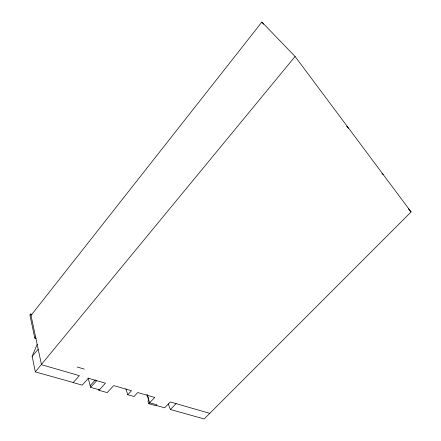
<?xml version="1.0" encoding="UTF-8"?>
<svg xmlns="http://www.w3.org/2000/svg" width="441" height="441" viewBox="0 0 441 441"><rect width="100%" height="100%" fill="white"/><g stroke="black" fill="none" stroke-linecap="round" stroke-linejoin="round"><path stroke-width="0.66" d="M37.165 344.355L32.077 356.427L38.196 349.211M31.013 315.398L261.888 22.05L295.09 56.492L411.111 211.939L204.189 418.95L170.347 409.485L168.335 404M31.967 314.361L30.705 313.937L29.889 314.924L34.762 338.015L36.074 338.429M295.09 56.492L35.313 371.89L73.261 382.507M34.762 338.015L35.605 337.007M90.157 385.621L95.35 379.899M99.396 389.8L90.626 387.352L96.7 380.666M148.793 400.334L147.939 401.227L148.777 403.691L154.769 397.457L137.752 392.534L134.009 396.498L127.763 394.728L131.517 390.732L113.695 385.577L107.202 392.611L98.938 390.302L105.454 383.196L88.409 378.268L82.23 385.131L73.178 382.601L79.38 375.655L41.493 364.707L30.705 313.937M170.347 409.485L176.097 403.625M156.34 405.505L164.642 407.826L170.358 401.966L209.839 413.382M148.777 403.691L156.108 405.742L156.963 404.86L149.637 402.804L146.847 394.651M77.158 366.967L84.297 369.095M346.62 126.264L348.478 128.254M408.36 208.902L411.111 211.939M381.845 173.153L383.212 174.664M261.888 22.05L263.536 24.233M147.316 394.706L148.865 399.221M125.922 388.923L127.763 394.728M98.624 389.183L98.938 390.302M88.057 377.876L90.626 387.352M32.16 356.328L35.313 371.89"/></g></svg>
